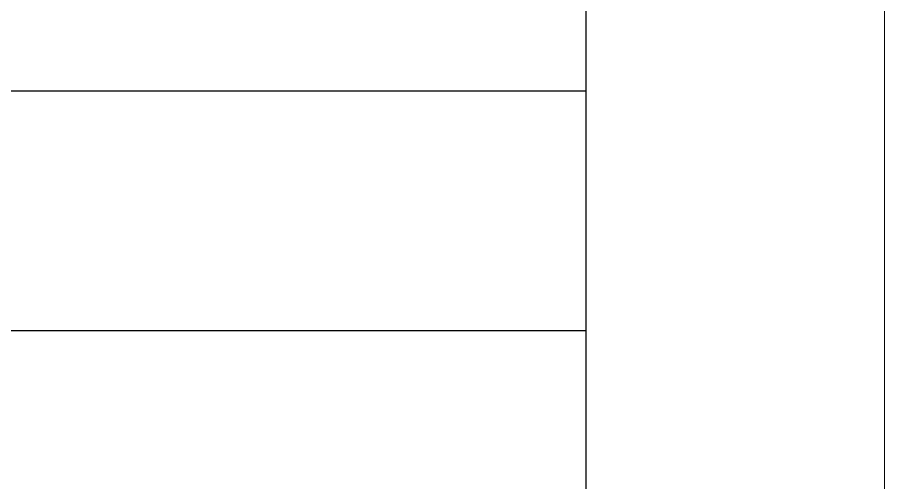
# Model space of a CAD drawing. Header units: inches. Extents: x 35 to 2894, y 23 to 617.
# Drawn here: x 846.17 to 875.12, y 101.69 to 117.22 of the extents above; entities that cross this region are included whole.
import ezdxf

# ---------------------------------------------------------------- set-up
doc = ezdxf.new("R2010")
doc.units = ezdxf.units.IN
doc.header["$MEASUREMENT"] = 0
doc.layers.add('Layer 1', color=7, linetype='Continuous')

msp = doc.modelspace()

# ---------------------------------------------------------------- linework, layer by layer
for p, q in [((665.08, 114.764), (865.156, 114.764)), ((665.08, 106.761), (865.156, 106.761))]:
    msp.add_line(p, q)
at = {"layer": 'Layer 1', "color": 5, "lineweight": 15}
msp.add_lwpolyline([(35.049, 616.805), (875.12, 616.805), (875.12, 22.803), (35.049, 22.803), (35.049, 616.805)], dxfattribs=at)
at = {"layer": 'Layer 1', "color": 0, "lineweight": 9}
msp.add_lwpolyline([(45.012, 606.841), (865.156, 606.841), (865.156, 32.767), (45.012, 32.767), (45.012, 606.841)], dxfattribs=at)
at = {"layer": 'Layer 1', "color": 0, "lineweight": -3}
msp.add_lwpolyline([(865.156, 32.767), (865.156, 254.817)], dxfattribs=at)

doc.saveas('drawing.dxf')
